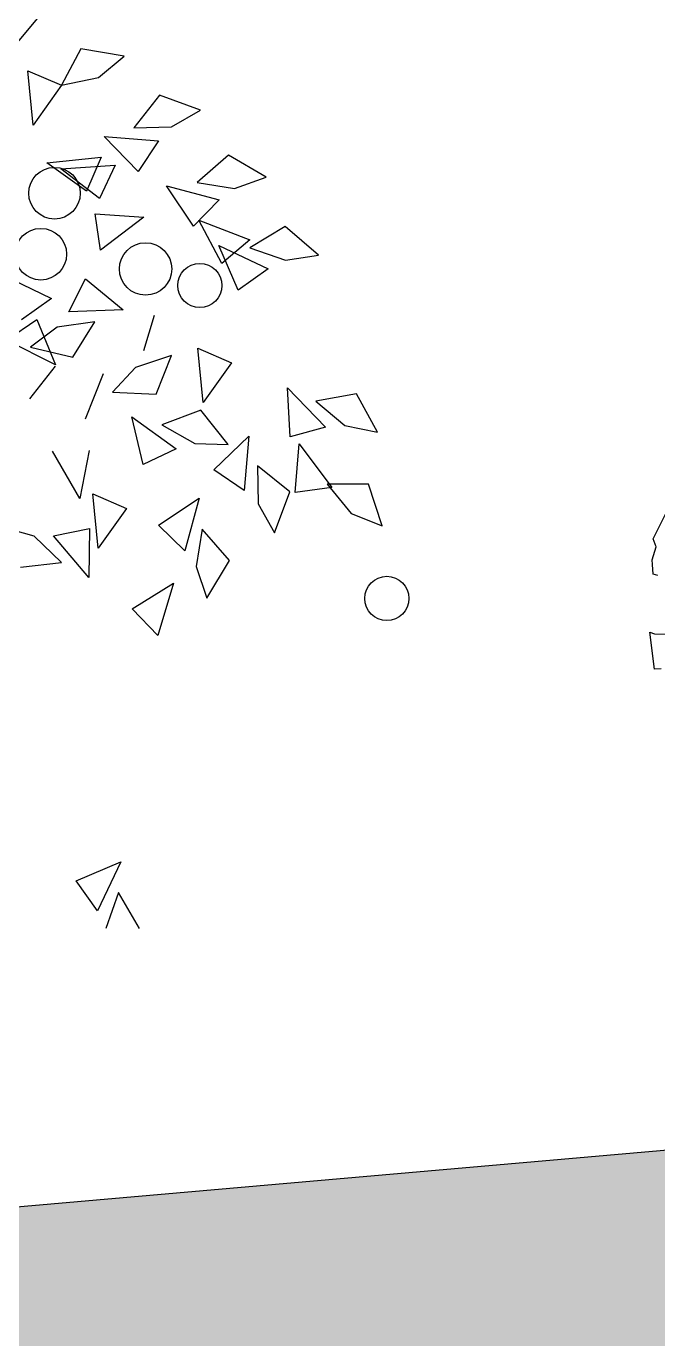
# Model space of a CAD drawing. Header units: millimetres. Extents: x 111 to 1506, y 14 to 566.
# Drawn here: x 235.762 to 237.137, y 198.432 to 201.288 of the extents above; entities that cross this region are included whole.
import ezdxf

# ---------------------------------------------------------------- set-up
doc = ezdxf.new("R2010")
doc.units = ezdxf.units.MM
doc.layers.add('fer', color=8, linetype='Continuous')
doc.layers.add('FURN', color=253, linetype='Continuous')
doc.layers.add('G', color=254, linetype='Continuous', lineweight=5)

# ---------------------------------------------------------------- blocks, each defined once
blk = doc.blocks.new('tr')
at = {"layer": 'fer', "color": 97}
for p, q in [((1379.5444, 205.4002), (1379.5027, 205.3309)), ((1379.5444, 205.4002), (1379.5027, 205.3309)), ((1379.5325, 205.4089), (1379.5444, 205.4002)), ((1379.5325, 205.4089), (1379.5444, 205.4002)), ((1379.4968, 205.3396), (1379.4551, 205.3742)), ((1379.4968, 205.3396), (1379.4551, 205.3742)), ((1379.5027, 205.3309), (1379.4968, 205.3396)), ((1379.5027, 205.3309), (1379.4968, 205.3396)), ((1379.4135, 205.2442), (1379.4194, 205.2356)), ((1379.4135, 205.2442), (1379.4194, 205.2356)), ((1379.4075, 205.2182), (1379.4016, 205.2096)), ((1379.4075, 205.2182), (1379.4016, 205.2096)), ((1379.4194, 205.2356), (1379.4075, 205.2182)), ((1379.4194, 205.2356), (1379.4075, 205.2182)), ((1379.3778, 205.1922), (1379.3718, 205.1749)), ((1379.3778, 205.1922), (1379.3718, 205.1749)), ((1379.4016, 205.2096), (1379.3778, 205.1922)), ((1379.4016, 205.2096), (1379.3778, 205.1922)), ((1379.3778, 205.1922), (1379.3778, 205.1922)), ((1379.3778, 205.1922), (1379.3778, 205.1922)), ((1379.3778, 205.1922), (1379.3778, 205.1922)), ((1379.3778, 205.1922), (1379.3778, 205.1922)), ((1379.3718, 205.1749), (1379.3182, 205.1489)), ((1379.3718, 205.1749), (1379.3182, 205.1489))]:
    blk.add_line(p, q, dxfattribs=at)
blk = doc.blocks.new('PLANT')
for p, q in [((-0.382, 1.0627), (-0.4547, 1.0012)), ((-0.382, 0.9901), (-0.382, 1.0627)), ((-0.4547, 1.0012), (-0.4211, 0.9174)), ((-0.567, 0.9766), (-0.6275, 0.9031)), ((-0.554, 0.9051), (-0.567, 0.9766)), ((-0.4211, 0.9174), (-0.382, 0.9901)), ((-0.4797, 0.8283), (-0.4179, 0.9298)), ((-0.4179, 0.9298), (-0.3784, 0.8602)), ((-0.6275, 0.9031), (-0.5794, 0.8266)), ((-0.5794, 0.8266), (-0.554, 0.9051)), ((0.6285, 0.9023), (0.5736, 0.8306)), ((-0.5829, 0.7592), (-0.5347, 0.8679)), ((-0.5347, 0.8679), (-0.4865, 0.804)), ((-0.3784, 0.8602), (-0.4797, 0.8283)), ((-0.3748, 0.8484), (-0.4008, 0.7619)), ((-0.2797, 0.8512), (-0.3748, 0.8484)), ((-0.3249, 0.7944), (-0.2797, 0.8512)), ((0.5736, 0.8306), (0.6561, 0.8341)), ((-0.4865, 0.804), (-0.5829, 0.7592)), ((0.5847, 0.7357), (0.5092, 0.8105)), ((0.5092, 0.8105), (0.6278, 0.8031)), ((0.6278, 0.8031), (0.5847, 0.7357)), ((-0.4008, 0.7619), (-0.3249, 0.7944)), ((-0.1873, 0.7827), (-0.2284, 0.7023)), ((-0.0931, 0.7683), (-0.1873, 0.7827)), ((-0.4539, 0.7203), (-0.3404, 0.7554)), ((-0.3404, 0.7554), (-0.3569, 0.6771)), ((-0.1479, 0.7205), (-0.0931, 0.7683)), ((-0.3569, 0.6771), (-0.4539, 0.7203)), ((-0.2284, 0.7023), (-0.1479, 0.7205)), ((-0.8761, 0.7125), (-0.9066, 0.6223)), ((-0.8386, 0.6503), (-0.8761, 0.7125)), ((-0.0957, 0.6886), (0.0227, 0.6994)), ((-0.0097, 0.6262), (-0.0957, 0.6886)), ((0.0227, 0.6994), (-0.0097, 0.6262)), ((-0.4204, 0.6853), (-0.4666, 0.6021)), ((-0.3947, 0.6174), (-0.4204, 0.6853)), ((-0.2881, 0.6709), (-0.1701, 0.685)), ((-0.2004, 0.6109), (-0.2881, 0.6709)), ((-0.1701, 0.685), (-0.2004, 0.6109)), ((-0.8346, 0.5679), (-0.8386, 0.6503)), ((-0.9066, 0.6223), (-0.8346, 0.5679)), ((-0.814, 0.5036), (-0.8074, 0.6223)), ((-0.8074, 0.6223), (-0.7397, 0.5796)), ((-0.5896, 0.5453), (-0.5878, 0.6254)), ((-0.4844, 0.6008), (-0.5896, 0.5453)), ((-0.5878, 0.6254), (-0.4844, 0.6008)), ((-0.4666, 0.6021), (-0.4055, 0.5355)), ((-0.4055, 0.5355), (-0.3947, 0.6174)), ((-0.7397, 0.5796), (-0.814, 0.5036)), ((-0.3969, 0.4686), (-0.369, 0.5842)), ((-0.369, 0.5842), (-0.3101, 0.53)), ((-0.9901, 0.5432), (-1.0038, 0.449)), ((-0.9419, 0.4888), (-0.9901, 0.5432)), ((-0.8486, 0.4428), (-0.8507, 0.5617)), ((-0.8507, 0.5617), (-0.7801, 0.5241)), ((-0.7801, 0.5241), (-0.8486, 0.4428)), ((-0.3101, 0.53), (-0.3969, 0.4686)), ((-0.2097, 0.4524), (-0.2079, 0.5325)), ((-0.2079, 0.5325), (-0.1046, 0.5079)), ((-0.9231, 0.4084), (-0.9419, 0.4888)), ((-0.4625, 0.4992), (-0.5528, 0.4981)), ((-0.5528, 0.4981), (-0.4991, 0.4354)), ((-0.4313, 0.4092), (-0.4625, 0.4992)), ((-0.1046, 0.5079), (-0.2097, 0.4524)), ((-0.1371, 0.4742), (-0.038, 0.5127)), ((-0.038, 0.5127), (-0.0931, 0.4073)), ((-0.9062, 0.4668), (-0.832, 0.437)), ((-0.8913, 0.3489), (-0.9062, 0.4668)), ((-0.0931, 0.4073), (-0.1371, 0.4742)), ((-1.0038, 0.449), (-0.9231, 0.4084)), ((-0.832, 0.437), (-0.8913, 0.3489)), ((-0.5409, 0.4385), (-0.6206, 0.4308)), ((-0.4991, 0.4354), (-0.4313, 0.4092)), ((-0.2942, 0.4098), (-0.1899, 0.4298)), ((-0.1899, 0.4298), (-0.263, 0.3361)), ((-0.0459, 0.4457), (-0.0763, 0.3689)), ((-0.0028, 0.3663), (-0.0459, 0.4457)), ((-0.4604, 0.3748), (-0.3542, 0.3757)), ((-1.0717, 0.3561), (-1.0682, 0.261)), ((-1.0145, 0.3112), (-1.0717, 0.3561)), ((-0.6369, 0.2617), (-0.6059, 0.3633)), ((-0.6059, 0.3633), (-0.5571, 0.2549)), ((-0.0763, 0.3689), (-0.0679, 0.2968)), ((-0.8095, 0.3291), (-0.7072, 0.2685)), ((-0.7763, 0.2281), (-0.8095, 0.3291)), ((-0.469, 0.3005), (-0.5581, 0.3157)), ((-0.5581, 0.3157), (-0.5165, 0.2444)), ((-0.9816, 0.2356), (-1.0145, 0.3112)), ((-0.9755, 0.2961), (-0.897, 0.2801)), ((-0.9396, 0.1827), (-0.9755, 0.2961)), ((-0.4546, 0.2064), (-0.469, 0.3005)), ((-1.0682, 0.261), (-0.9816, 0.2356)), ((-0.897, 0.2801), (-0.9396, 0.1827)), ((-0.7072, 0.2685), (-0.7763, 0.2281)), ((-0.5571, 0.2549), (-0.6369, 0.2617)), ((-0.5154, 0.1972), (-0.4394, 0.2715)), ((-0.4394, 0.2715), (-0.4487, 0.1529)), ((-0.4363, 0.2722), (-0.3496, 0.2467)), ((-0.8907, 0.2291), (-0.8108, 0.2247)), ((-0.8387, 0.1222), (-0.8907, 0.2291)), ((-0.5165, 0.2444), (-0.4546, 0.2064)), ((-0.8108, 0.2247), (-0.8387, 0.1222)), ((-0.5777, 0.091), (-0.5699, 0.2096)), ((-0.5699, 0.2096), (-0.5026, 0.1662)), ((-0.8397, 0.0889), (-0.8954, 0.1939)), ((-0.8954, 0.1939), (-0.8154, 0.1923)), ((-0.8154, 0.1923), (-0.8397, 0.0889)), ((-0.4487, 0.1529), (-0.5154, 0.1972)), ((-1.054, 0.1235), (-1.1183, 0.1574)), ((-1.1183, 0.1574), (-1.0978, 0.0644)), ((-1.0079, 0.055), (-1.054, 0.1235)), ((-1.0978, 0.0644), (-1.0079, 0.055)), ((-1.0097, -0.025), (-1.0079, 0.055)), ((-0.9046, 0.0305), (-1.0097, -0.025)), ((-1.0079, 0.055), (-0.9046, 0.0305)), ((-1.059, -0.0682), (-1.1283, -0.0464))]:
    blk.add_line(p, q)
for centre, radius in [((-0.2396, 1.1316), 0.0481), ((-0.7175, 0.4981), 0.0481), ((-0.7064, 0.3751), 0.057), ((-0.6504, 0.1515), 0.0562), ((-0.7846, 0.1292), 0.0562)]:
    blk.add_circle(centre, radius)

msp = doc.modelspace()

# ---------------------------------------------------------------- hatches: boundary and pattern name
at = {"layer": 'G', "lineweight": 100, "ltscale": 1000}
h = msp.add_hatch(dxfattribs=at)
h.set_pattern_fill('AR-HBONE', color=256, scale=0.046, angle=-22.08523, style=0)
h.set_pattern_definition([(22.914772, (777.23143, 1670.63463), (0.097837146, 0.241122153), [0.552, -0.184]), (112.914772, (777.40091, 1670.70627), (0.097837146, 0.241122153), [0.552, -0.184])])
edge = h.paths.add_edge_path()
edge.add_line((221.74739, 201.07699), (222.24177, 203.56684))
edge.add_line((222.24177, 203.56684), (283.25265, 176.18215))
edge.add_line((283.25265, 176.18215), (282.61554, 174.27589))
edge.add_line((282.61554, 174.27589), (222.04443, 201.46319))
h = msp.add_hatch(dxfattribs=at)
h.set_pattern_fill('AR-HBONE', color=256, scale=0.046, angle=-148.60822, style=0)
h.set_pattern_definition([(256.391776, (1088.22856, -1078.20201), (0.135542792, -0.222126432), [0.552, -0.184]), (346.391776, (1088.18526, -1078.38085), (0.135542792, -0.222126432), [0.552, -0.184])])
h.paths.add_polyline_path([(233.48386, 198.52084), (277.66002, 202.38575), (283.36753, 201.37936), (236.29128, 197.26073)])

# ---------------------------------------------------------------- linework, layer by layer
msp.add_line((241.59699, 199.23065), (233.48386, 198.52084))

# ---------------------------------------------------------------- block references
at = {"lineweight": 100, "rotation": 217.9147716791315}
msp.add_blockref('tr', (1199.2718, 1209.64895), dxfattribs=at)
at = {"layer": 'FURN', "rotation": 247.9147716791316}
msp.add_blockref('PLANT', (235.40841, 200.24651), dxfattribs=at)

doc.saveas('drawing.dxf')
